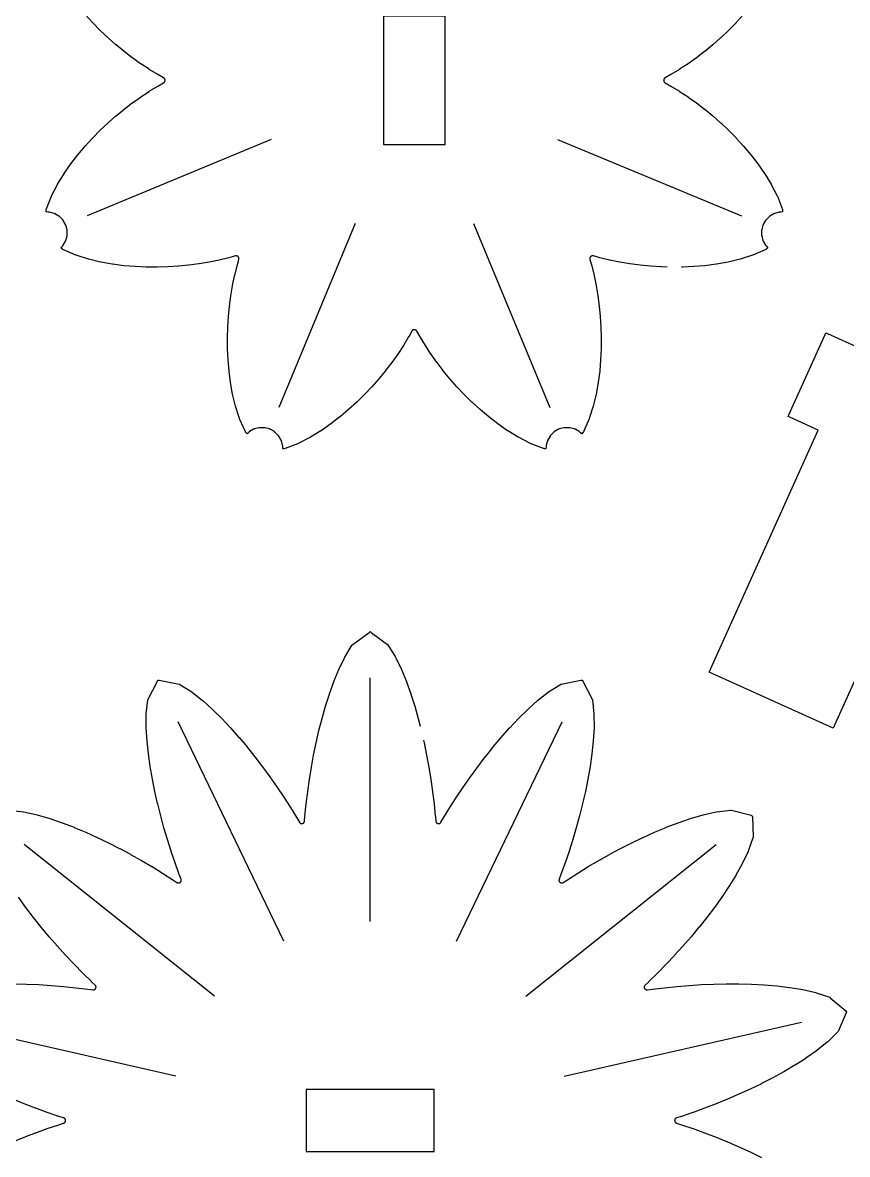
# Model space of a CAD drawing. Header units: millimetres. Extents: x 3 to 297, y 8 to 291.
# Drawn here: x 53.3 to 90.6, y 78.5 to 129.6 of the extents above; entities that cross this region are included whole.
import ezdxf

# ---------------------------------------------------------------- set-up
doc = ezdxf.new("R2010")
doc.units = ezdxf.units.MM
doc.layers.add('CUT', color=1, linetype='CONTINUOUS')
doc.layers.add('SCORE', color=7, linetype='CONTINUOUS')

msp = doc.modelspace()

# ---------------------------------------------------------------- linework, layer by layer
at = {"layer": 'CUT', "color": 1}
for points in [[(82.4281, 118.5617), (82.1503, 118.5695), (82.1455, 118.5697), (81.673, 118.5996), (81.6683, 118.6), (81.2024, 118.6458), (81.1977, 118.6464), (80.7382, 118.7076), (80.7336, 118.7083), (80.2804, 118.7847), (80.2757, 118.7855), (79.8287, 118.8768), (79.8241, 118.8778), (79.3833, 118.9838), (79.3786, 118.985), (79.09, 119.0651), (79.0766, 119.0681), (79.0647, 119.0696), (79.0527, 119.07), (79.0408, 119.0692), (79.0289, 119.0673), (79.0173, 119.0642), (79.0061, 119.0601), (78.9953, 119.0549), (78.985, 119.0487), (78.9754, 119.0415), (78.9666, 119.0334), (78.9585, 119.0246), (78.9513, 119.015), (78.9451, 119.0047), (78.9399, 118.9939), (78.9358, 118.9827), (78.9327, 118.9711), (78.9308, 118.9592), (78.93, 118.9473), (78.9304, 118.9353), (78.9319, 118.9234), (78.9349, 118.91), (79.015, 118.6214), (79.0162, 118.6167), (79.1222, 118.1759), (79.1232, 118.1713), (79.2145, 117.7243), (79.2153, 117.7196), (79.2917, 117.2664), (79.2924, 117.2618), (79.3536, 116.8023), (79.3542, 116.7976), (79.4, 116.3317), (79.4004, 116.327), (79.4303, 115.8545), (79.4305, 115.8497), (79.444, 115.3704), (79.444, 115.3655), (79.4402, 114.8791), (79.44, 114.874), (79.4177, 114.38), (79.4173, 114.3746), (79.3746, 113.8723), (79.374, 113.8664), (79.3084, 113.3548), (79.3074, 113.3483), (79.2145, 112.8257), (79.2129, 112.818), (79.0855, 112.2817), (79.0827, 112.2719), (78.9065, 111.7166), (78.9011, 111.7024), (78.6386, 111.1116), (78.632, 111.0985), (78.6228, 111.087), (78.6179, 111.0814), (78.5629, 111.025), (78.5046, 111.078), (78.476, 111.1066), (78.4667, 111.115), (78.4581, 111.1217), (78.4475, 111.1284), (78.2654, 111.2336), (78.2542, 111.2394), (78.2442, 111.2435), (78.2322, 111.2473), (78.029, 111.3018), (78.0168, 111.3045), (78.006, 111.3059), (77.9935, 111.3064), (77.7831, 111.3064), (77.7706, 111.3059), (77.7598, 111.3045), (77.7476, 111.3018), (77.5444, 111.2473), (77.5324, 111.2435), (77.5224, 111.2394), (77.5112, 111.2336), (77.3291, 111.1284), (77.3185, 111.1217), (77.3099, 111.115), (77.3006, 111.1066), (77.1519, 110.9578), (77.1434, 110.9486), (77.1368, 110.94), (77.13, 110.9294), (77.0249, 110.7472), (77.0191, 110.7361), (77.0149, 110.726), (77.0112, 110.7141), (76.9567, 110.5109), (76.954, 110.4987), (76.9526, 110.4879), (76.952, 110.4753), (76.952, 110.4349), (76.9482, 110.3562), (76.8695, 110.3572), (76.862, 110.3577), (76.8474, 110.3593), (76.8335, 110.3639), (76.2301, 110.5961), (76.2163, 110.6023), (75.699, 110.8703), (75.6901, 110.8753), (75.2208, 111.1644), (75.2142, 111.1688), (74.779, 111.4726), (74.7737, 111.4765), (74.3655, 111.7918), (74.3609, 111.7955), (73.9756, 112.1205), (73.9715, 112.1241), (73.6064, 112.4576), (73.6027, 112.4611), (73.256, 112.8023), (73.2525, 112.8059), (72.9232, 113.1543), (72.9199, 113.1578), (72.607, 113.5131), (72.6039, 113.5167), (72.3069, 113.8785), (72.3039, 113.8822), (72.0224, 114.2504), (72.0196, 114.2542), (71.7531, 114.6286), (71.7504, 114.6326), (71.4989, 115.0132), (71.4963, 115.0172), (71.2596, 115.4038), (71.2571, 115.408), (71.1097, 115.6686), (71.1023, 115.6803), (71.095, 115.6898), (71.0868, 115.6985), (71.0778, 115.7064), (71.068, 115.7134), (71.0577, 115.7195), (71.0468, 115.7245), (71.0355, 115.7284), (71.0238, 115.7313), (71.012, 115.733), (71, 115.7336), (70.988, 115.733), (70.9762, 115.7313), (70.9645, 115.7284), (70.9532, 115.7245), (70.9423, 115.7195), (70.932, 115.7134), (70.9222, 115.7064), (70.9132, 115.6985), (70.905, 115.6898), (70.8977, 115.6803), (70.8903, 115.6686), (70.7429, 115.408), (70.7404, 115.4038), (70.5037, 115.0172), (70.5011, 115.0132), (70.2496, 114.6326), (70.2469, 114.6286), (69.9804, 114.2542), (69.9776, 114.2504), (69.6961, 113.8822), (69.6931, 113.8785), (69.3961, 113.5167), (69.393, 113.5131), (69.0801, 113.1578), (69.0768, 113.1543), (68.7475, 112.8059), (68.744, 112.8023), (68.3973, 112.4611), (68.3936, 112.4576), (68.0285, 112.1241), (68.0244, 112.1205), (67.6391, 111.7955), (67.6345, 111.7918), (67.2263, 111.4765), (67.221, 111.4726), (66.7858, 111.1688), (66.7792, 111.1644), (66.3099, 110.8753), (66.301, 110.8703), (65.7837, 110.6023), (65.7699, 110.5961), (65.1665, 110.3639), (65.1526, 110.3593), (65.138, 110.3577), (65.1305, 110.3572), (65.0518, 110.3562), (65.048, 110.4349), (65.048, 110.4753), (65.0474, 110.4879), (65.046, 110.4987), (65.0433, 110.5109), (64.9888, 110.7141), (64.9851, 110.726), (64.9809, 110.7361), (64.9751, 110.7472), (64.87, 110.9294), (64.8632, 110.94), (64.8566, 110.9486), (64.8481, 110.9578), (64.6994, 111.1066), (64.6901, 111.115), (64.6815, 111.1217), (64.6709, 111.1284), (64.4888, 111.2336), (64.4776, 111.2394), (64.4676, 111.2435), (64.4556, 111.2473), (64.2524, 111.3018), (64.2402, 111.3045), (64.2294, 111.3059), (64.2169, 111.3064), (64.0065, 111.3064), (63.994, 111.3059), (63.9832, 111.3045), (63.971, 111.3018), (63.7678, 111.2473), (63.7558, 111.2435), (63.7458, 111.2394), (63.7346, 111.2336), (63.5525, 111.1284), (63.5419, 111.1217), (63.5333, 111.115), (63.524, 111.1066), (63.4954, 111.078), (63.4371, 111.025), (63.3821, 111.0814), (63.3772, 111.087), (63.368, 111.0985), (63.3614, 111.1116), (63.0989, 111.7024), (63.0935, 111.7166), (62.9173, 112.2719), (62.9145, 112.2817), (62.7871, 112.818), (62.7855, 112.8257), (62.6926, 113.3483), (62.6916, 113.3548), (62.626, 113.8664), (62.6254, 113.8723), (62.5827, 114.3746), (62.5823, 114.38), (62.56, 114.874), (62.5598, 114.8791), (62.556, 115.3655), (62.556, 115.3704), (62.5695, 115.8497), (62.5697, 115.8545), (62.5996, 116.327), (62.6, 116.3317), (62.6458, 116.7976), (62.6464, 116.8023), (62.7076, 117.2618), (62.7083, 117.2664), (62.7847, 117.7196), (62.7855, 117.7243), (62.8768, 118.1713), (62.8778, 118.1759), (62.9838, 118.6167), (62.985, 118.6214), (63.0651, 118.91), (63.0681, 118.9234), (63.0696, 118.9353), (63.07, 118.9473), (63.0692, 118.9592), (63.0673, 118.9711), (63.0642, 118.9827), (63.0601, 118.9939), (63.0549, 119.0047), (63.0487, 119.015), (63.0415, 119.0246), (63.0334, 119.0334), (63.0246, 119.0415), (63.015, 119.0487), (63.0047, 119.0549), (62.9939, 119.0601), (62.9827, 119.0642), (62.9711, 119.0673), (62.9592, 119.0692), (62.9473, 119.07), (62.9353, 119.0696), (62.9234, 119.0681), (62.91, 119.0651), (62.6214, 118.985), (62.6167, 118.9838), (62.1759, 118.8778), (62.1713, 118.8768), (61.7243, 118.7855), (61.7196, 118.7847), (61.2664, 118.7083), (61.2618, 118.7076), (60.8023, 118.6464), (60.7976, 118.6458), (60.3317, 118.6), (60.327, 118.5996), (59.8545, 118.5697), (59.8497, 118.5695), (59.3704, 118.556), (59.3655, 118.556), (58.8791, 118.5598), (58.874, 118.56), (58.38, 118.5823), (58.3746, 118.5827), (57.8723, 118.6254), (57.8664, 118.626), (57.3548, 118.6916), (57.3483, 118.6926), (56.8257, 118.7855), (56.818, 118.7871), (56.2817, 118.9145), (56.2719, 118.9173), (55.7166, 119.0935), (55.7024, 119.0989), (55.1116, 119.3614), (55.0985, 119.368), (55.087, 119.3772), (55.0814, 119.3821), (55.025, 119.4371), (55.078, 119.4954), (55.1066, 119.524), (55.115, 119.5333), (55.1217, 119.5419), (55.1284, 119.5525), (55.2336, 119.7346), (55.2394, 119.7458), (55.2435, 119.7558), (55.2473, 119.7678), (55.3018, 119.971), (55.3045, 119.9832), (55.3059, 119.994), (55.3064, 120.0065), (55.3064, 120.2169), (55.3059, 120.2294), (55.3045, 120.2402), (55.3018, 120.2524), (55.2473, 120.4556), (55.2435, 120.4676), (55.2394, 120.4776), (55.2336, 120.4888), (55.1284, 120.6709), (55.1217, 120.6815), (55.115, 120.6901), (55.1066, 120.6994), (54.9578, 120.8481), (54.9486, 120.8566), (54.94, 120.8632), (54.9294, 120.87), (54.7472, 120.9751), (54.7361, 120.9809), (54.726, 120.9851), (54.7141, 120.9888), (54.5109, 121.0433), (54.4987, 121.046), (54.4879, 121.0474), (54.4753, 121.048), (54.4349, 121.048), (54.3562, 121.0518), (54.3572, 121.1305), (54.3577, 121.138), (54.3593, 121.1526), (54.3639, 121.1665), (54.5961, 121.7699), (54.6023, 121.7837), (54.8703, 122.301), (54.8753, 122.3099), (55.1644, 122.7792), (55.1688, 122.7858), (55.4726, 123.221), (55.4765, 123.2263), (55.7918, 123.6345), (55.7955, 123.6391), (56.1205, 124.0244), (56.1241, 124.0285), (56.4576, 124.3936), (56.4611, 124.3973), (56.8023, 124.744), (56.8059, 124.7475), (57.1543, 125.0768), (57.1578, 125.0801), (57.5131, 125.393), (57.5167, 125.3961), (57.8785, 125.6931), (57.8822, 125.6961), (58.2504, 125.9776), (58.2542, 125.9804), (58.6286, 126.2469), (58.6326, 126.2496), (59.0132, 126.5011), (59.0172, 126.5037), (59.4038, 126.7404), (59.408, 126.7429), (59.6686, 126.8903), (59.6803, 126.8977), (59.6898, 126.905), (59.6985, 126.9132), (59.7064, 126.9222), (59.7134, 126.932), (59.7195, 126.9423), (59.7245, 126.9532), (59.7284, 126.9645), (59.7313, 126.9762), (59.733, 126.988), (59.7336, 127), (59.733, 127.012), (59.7313, 127.0238), (59.7284, 127.0355), (59.7245, 127.0468), (59.7195, 127.0577), (59.7134, 127.068), (59.7064, 127.0778), (59.6985, 127.0868), (59.6898, 127.095), (59.6803, 127.1023), (59.6686, 127.1097), (59.408, 127.2571), (59.4038, 127.2596), (59.0172, 127.4963), (59.0132, 127.4989), (58.6326, 127.7504), (58.6286, 127.7531), (58.2542, 128.0196), (58.2504, 128.0224), (57.8822, 128.3039), (57.8785, 128.3069), (57.5167, 128.6039), (57.5131, 128.607), (57.1578, 128.9199), (57.1543, 128.9232), (56.8059, 129.2525), (56.8023, 129.256), (56.4611, 129.6027), (56.4576, 129.6064), (56.1241, 129.9715)], [(85.8759, 129.9715), (85.5424, 129.6064), (85.5389, 129.6027), (85.1977, 129.256), (85.1941, 129.2525), (84.8457, 128.9232), (84.8422, 128.9199), (84.4869, 128.607), (84.4833, 128.6039), (84.1215, 128.3069), (84.1178, 128.3039), (83.7496, 128.0224), (83.7458, 128.0196), (83.3714, 127.7531), (83.3674, 127.7504), (82.9868, 127.4989), (82.9828, 127.4963), (82.5962, 127.2596), (82.592, 127.2571), (82.3314, 127.1097), (82.3197, 127.1023), (82.3102, 127.095), (82.3015, 127.0868), (82.2936, 127.0778), (82.2866, 127.068), (82.2805, 127.0577), (82.2755, 127.0468), (82.2716, 127.0355), (82.2687, 127.0238), (82.267, 127.012), (82.2664, 127), (82.267, 126.988), (82.2687, 126.9762), (82.2716, 126.9645), (82.2755, 126.9532), (82.2805, 126.9423), (82.2866, 126.932), (82.2936, 126.9222), (82.3015, 126.9132), (82.3102, 126.905), (82.3197, 126.8977), (82.3314, 126.8903), (82.592, 126.7429), (82.5962, 126.7404), (82.9828, 126.5037), (82.9868, 126.5011), (83.3674, 126.2496), (83.3714, 126.2469), (83.7458, 125.9804), (83.7496, 125.9776), (84.1178, 125.6961), (84.1215, 125.6931), (84.4833, 125.3961), (84.4869, 125.393), (84.8422, 125.0801), (84.8457, 125.0768), (85.1941, 124.7475), (85.1977, 124.744), (85.5389, 124.3973), (85.5424, 124.3936), (85.8759, 124.0285), (85.8795, 124.0244), (86.2045, 123.6391), (86.2082, 123.6345), (86.5235, 123.2263), (86.5274, 123.221), (86.8312, 122.7858), (86.8356, 122.7792), (87.1247, 122.3099), (87.1297, 122.301), (87.3977, 121.7837), (87.4039, 121.7699), (87.6361, 121.1665), (87.6407, 121.1526), (87.6423, 121.138), (87.6428, 121.1305), (87.6438, 121.0518), (87.5651, 121.048), (87.5247, 121.048), (87.5121, 121.0474), (87.5013, 121.046), (87.4891, 121.0433), (87.2859, 120.9888), (87.274, 120.9851), (87.2639, 120.9809), (87.2528, 120.9751), (87.0706, 120.87), (87.06, 120.8632), (87.0514, 120.8566), (87.0422, 120.8481), (86.8934, 120.6994), (86.885, 120.6901), (86.8783, 120.6815), (86.8716, 120.6709), (86.7664, 120.4888), (86.7606, 120.4776), (86.7565, 120.4676), (86.7527, 120.4556), (86.6982, 120.2524), (86.6955, 120.2402), (86.6941, 120.2294), (86.6936, 120.2169), (86.6936, 120.0065), (86.6941, 119.994), (86.6955, 119.9832), (86.6982, 119.971), (86.7527, 119.7678), (86.7565, 119.7558), (86.7606, 119.7458), (86.7664, 119.7346), (86.8716, 119.5525), (86.8783, 119.5419), (86.885, 119.5333), (86.8934, 119.524), (86.922, 119.4954), (86.975, 119.4371), (86.9186, 119.3821), (86.913, 119.3772), (86.9015, 119.368), (86.8884, 119.3614), (86.2976, 119.0989), (86.2834, 119.0935), (85.7281, 118.9173), (85.7183, 118.9145), (85.182, 118.7871), (85.1743, 118.7855), (84.6517, 118.6926), (84.6452, 118.6916), (84.1336, 118.626), (84.1277, 118.6254), (83.6254, 118.5827), (83.62, 118.5823), (83.126, 118.56), (83.1209, 118.5598), (83.078, 118.5595)], [(94.6858, 108.276), (89.9255, 97.7251), (84.3196, 100.2544), (89.2548, 111.1926), (87.9648, 111.7746), (87.9631, 111.7754), (87.8926, 111.8114), (87.9216, 111.8851), (89.5601, 115.5167), (89.5962, 115.5872), (89.6699, 115.5582), (91.1289, 114.8999)], [(52.7027, 94.0265), (53.3395, 93.9513), (53.3537, 93.9489), (53.9447, 93.8154), (53.9531, 93.8132), (54.52, 93.647), (54.5259, 93.6451), (55.0759, 93.4564), (55.0805, 93.4547), (55.6172, 93.2488), (55.6211, 93.2473), (56.1468, 93.0271), (56.1502, 93.0257), (56.6663, 92.7932), (56.6693, 92.7918), (57.1768, 92.5483), (57.1796, 92.5469), (57.679, 92.2932), (57.6816, 92.2918), (58.1735, 92.0286), (58.176, 92.0272), (58.6607, 91.7549), (58.663, 91.7535), (59.1408, 91.4724), (59.1431, 91.471), (59.614, 91.1814), (59.6163, 91.1799), (60.0806, 90.882), (60.0828, 90.8805), (60.2697, 90.7556), (60.2816, 90.7484), (60.2926, 90.7432), (60.304, 90.739), (60.3157, 90.736), (60.3277, 90.7342), (60.3398, 90.7335), (60.352, 90.734), (60.364, 90.7357), (60.3758, 90.7386), (60.3872, 90.7425), (60.3982, 90.7476), (60.4087, 90.7537), (60.4186, 90.7608), (60.4277, 90.7688), (60.4359, 90.7777), (60.4433, 90.7873), (60.4498, 90.7976), (60.4551, 90.8084), (60.4595, 90.8198), (60.4626, 90.8315), (60.4647, 90.8434), (60.4656, 90.8555), (60.4653, 90.8676), (60.4638, 90.8797), (60.4611, 90.8915), (60.4568, 90.9048), (60.3765, 91.1148), (60.3756, 91.1172), (60.1884, 91.6362), (60.1876, 91.6387), (60.01, 92.1623), (60.0092, 92.1649), (59.8414, 92.6932), (59.8406, 92.6958), (59.6829, 93.2289), (59.6821, 93.2317), (59.5349, 93.7698), (59.5342, 93.7726), (59.398, 94.316), (59.3973, 94.319), (59.2728, 94.868), (59.2721, 94.8712), (59.1603, 95.4261), (59.1596, 95.4297), (59.062, 95.9913), (59.0613, 95.9954), (58.98, 96.5645), (58.9794, 96.5694), (58.9178, 97.1475), (58.9173, 97.1537), (58.8814, 97.7434), (58.8812, 97.7521), (58.8825, 98.3579), (58.8833, 98.3723), (58.9517, 99.0098), (58.9543, 99.0267), (58.9615, 99.0422), (59.3868, 99.8536), (59.4154, 99.9026), (59.4716, 99.8944), (60.3711, 99.721), (60.3877, 99.717), (60.4025, 99.7085), (60.9437, 99.3645), (60.9554, 99.3562), (61.4299, 98.9795), (61.4365, 98.9739), (61.8751, 98.5781), (61.8797, 98.5739), (62.2933, 98.1653), (62.2967, 98.1617), (62.691, 97.7433), (62.6938, 97.7403), (63.0719, 97.3138), (63.0743, 97.311), (63.4385, 96.8777), (63.4406, 96.8751), (63.7921, 96.4355), (63.794, 96.433), (64.1339, 95.9878), (64.1357, 95.9854), (64.4647, 95.5348), (64.4663, 95.5325), (64.7848, 95.0768), (64.7864, 95.0746), (65.0948, 94.614), (65.0963, 94.6118), (65.3949, 94.1465), (65.3963, 94.1442), (65.6854, 93.6743), (65.6867, 93.6721), (65.8009, 93.4784), (65.8086, 93.4667), (65.8162, 93.4573), (65.8247, 93.4486), (65.834, 93.4408), (65.844, 93.4339), (65.8546, 93.4281), (65.8657, 93.4233), (65.8773, 93.4196), (65.8891, 93.417), (65.9012, 93.4156), (65.9133, 93.4154), (65.9254, 93.4164), (65.9373, 93.4185), (65.949, 93.4217), (65.9603, 93.4261), (65.9711, 93.4316), (65.9814, 93.4381), (65.9909, 93.4455), (65.9998, 93.4539), (66.0077, 93.463), (66.0147, 93.4729), (66.0208, 93.4834), (66.0258, 93.4945), (66.0296, 93.506), (66.0324, 93.5178), (66.0342, 93.5316), (66.053, 93.7557), (66.0533, 93.7583), (66.1098, 94.3071), (66.1101, 94.3097), (66.1773, 94.8585), (66.1777, 94.8612), (66.2557, 95.4099), (66.2562, 95.4127), (66.3454, 95.9614), (66.3459, 95.9642), (66.4468, 96.5129), (66.4473, 96.5158), (66.5604, 97.0644), (66.561, 97.0675), (66.687, 97.6161), (66.6878, 97.6193), (66.8279, 98.1677), (66.8288, 98.1713), (66.9845, 98.7196), (66.9857, 98.7236), (67.1593, 99.2716), (67.1609, 99.2763), (67.3563, 99.8239), (67.3585, 99.8297), (67.582, 100.3766), (67.5856, 100.3845), (67.8496, 100.9297), (67.8566, 100.9423), (68.1948, 101.4871), (68.2045, 101.5011), (68.2177, 101.5119), (68.953, 102.0585), (69, 102.0902), (69.047, 102.0585), (69.7823, 101.5119), (69.7955, 101.5011), (69.8052, 101.4871), (70.1434, 100.9423), (70.1504, 100.9297), (70.4144, 100.3845), (70.418, 100.3766), (70.6415, 99.8297), (70.6437, 99.8239), (70.8391, 99.2763), (70.8407, 99.2716), (71.0143, 98.7236), (71.0155, 98.7196), (71.1712, 98.1713), (71.1721, 98.1677), (71.263, 97.8119)], [(71.4132, 97.1795), (71.439, 97.0675), (71.4396, 97.0644), (71.5527, 96.5158), (71.5532, 96.5129), (71.6541, 95.9642), (71.6546, 95.9614), (71.7438, 95.4127), (71.7443, 95.4099), (71.8223, 94.8612), (71.8227, 94.8585), (71.8899, 94.3097), (71.8902, 94.3071), (71.9467, 93.7583), (71.947, 93.7557), (71.9658, 93.5316), (71.9676, 93.5178), (71.9704, 93.506), (71.9742, 93.4945), (71.9792, 93.4834), (71.9853, 93.4729), (71.9923, 93.463), (72.0002, 93.4539), (72.0091, 93.4455), (72.0186, 93.4381), (72.0289, 93.4316), (72.0397, 93.4261), (72.051, 93.4217), (72.0627, 93.4185), (72.0746, 93.4164), (72.0867, 93.4154), (72.0988, 93.4156), (72.1109, 93.417), (72.1227, 93.4196), (72.1343, 93.4233), (72.1454, 93.4281), (72.156, 93.4339), (72.166, 93.4408), (72.1753, 93.4486), (72.1838, 93.4573), (72.1914, 93.4667), (72.1991, 93.4784), (72.3133, 93.6721), (72.3146, 93.6743), (72.6037, 94.1442), (72.6051, 94.1465), (72.9037, 94.6118), (72.9052, 94.614), (73.2136, 95.0746), (73.2152, 95.0768), (73.5337, 95.5325), (73.5353, 95.5348), (73.8643, 95.9854), (73.8661, 95.9878), (74.206, 96.433), (74.2079, 96.4355), (74.5594, 96.8751), (74.5615, 96.8777), (74.9257, 97.311), (74.9281, 97.3138), (75.3062, 97.7403), (75.309, 97.7433), (75.7033, 98.1617), (75.7067, 98.1653), (76.1203, 98.5739), (76.1249, 98.5781), (76.5635, 98.9739), (76.5701, 98.9795), (77.0446, 99.3562), (77.0563, 99.3645), (77.5975, 99.7085), (77.6123, 99.717), (77.6289, 99.721), (78.5284, 99.8944), (78.5846, 99.9026), (78.6132, 99.8536), (79.0385, 99.0422), (79.0457, 99.0267), (79.0483, 99.0098), (79.1167, 98.3723), (79.1175, 98.3579), (79.1188, 97.7521), (79.1186, 97.7434), (79.0827, 97.1537), (79.0822, 97.1475), (79.0206, 96.5694), (79.02, 96.5645), (78.9387, 95.9954), (78.938, 95.9913), (78.8404, 95.4297), (78.8397, 95.4261), (78.7279, 94.8712), (78.7272, 94.868), (78.6027, 94.319), (78.602, 94.316), (78.4658, 93.7726), (78.4651, 93.7698), (78.3179, 93.2317), (78.3171, 93.2289), (78.1594, 92.6958), (78.1586, 92.6932), (77.9908, 92.1649), (77.99, 92.1623), (77.8124, 91.6387), (77.8116, 91.6362), (77.6244, 91.1172), (77.6235, 91.1148), (77.5432, 90.9048), (77.5389, 90.8915), (77.5362, 90.8797), (77.5347, 90.8676), (77.5344, 90.8555), (77.5353, 90.8434), (77.5374, 90.8315), (77.5405, 90.8198), (77.5449, 90.8084), (77.5502, 90.7976), (77.5567, 90.7873), (77.5641, 90.7777), (77.5723, 90.7688), (77.5814, 90.7608), (77.5913, 90.7537), (77.6018, 90.7476), (77.6128, 90.7425), (77.6242, 90.7386), (77.636, 90.7357), (77.648, 90.734), (77.6602, 90.7335), (77.6723, 90.7342), (77.6843, 90.736), (77.696, 90.739), (77.7074, 90.7432), (77.7184, 90.7484), (77.7303, 90.7556), (77.9172, 90.8805), (77.9194, 90.882), (78.3837, 91.1799), (78.386, 91.1814), (78.8569, 91.471), (78.8592, 91.4724), (79.337, 91.7535), (79.3393, 91.7549), (79.824, 92.0272), (79.8265, 92.0286), (80.3184, 92.2918), (80.321, 92.2932), (80.8204, 92.5469), (80.8232, 92.5483), (81.3307, 92.7918), (81.3337, 92.7932), (81.8498, 93.0257), (81.8532, 93.0271), (82.3789, 93.2473), (82.3828, 93.2488), (82.9195, 93.4547), (82.9241, 93.4564), (83.4741, 93.6451), (83.48, 93.647), (84.0469, 93.8132), (84.0553, 93.8154), (84.6463, 93.9489), (84.6605, 93.9513), (85.2973, 94.0265), (85.3143, 94.0277), (85.331, 94.0241), (86.2167, 93.79), (86.2708, 93.773), (86.2753, 93.7165), (86.3065, 92.8009), (86.3062, 92.7838), (86.3013, 92.7675), (86.0863, 92.1634), (86.0808, 92.1501), (85.8191, 91.6037), (85.8151, 91.596), (85.5269, 91.0803), (85.5238, 91.0749), (85.2174, 90.5807), (85.2148, 90.5766), (84.8946, 90.0991), (84.8922, 90.0957), (84.5606, 89.6321), (84.5584, 89.6292), (84.2169, 89.1777), (84.2149, 89.1751), (83.8646, 88.7345), (83.8626, 88.7321), (83.5041, 88.3017), (83.5022, 88.2994), (83.1361, 87.8784), (83.1342, 87.8763), (82.7609, 87.4644), (82.759, 87.4624), (82.3786, 87.0592), (82.3768, 87.0573), (81.9896, 86.6626), (81.9877, 86.6607), (81.5939, 86.2743), (81.592, 86.2725), (81.4286, 86.1181), (81.4189, 86.108), (81.4114, 86.0985), (81.4048, 86.0883), (81.3993, 86.0775), (81.3948, 86.0662), (81.3915, 86.0546), (81.3893, 86.0427), (81.3883, 86.0306), (81.3884, 86.0185), (81.3897, 86.0064), (81.3922, 85.9945), (81.3958, 85.983), (81.4005, 85.9718), (81.4063, 85.9611), (81.4131, 85.9511), (81.4209, 85.9417), (81.4295, 85.9332), (81.4388, 85.9255), (81.4489, 85.9188), (81.4596, 85.9131), (81.4708, 85.9084), (81.4824, 85.9049), (81.4943, 85.9025), (81.5064, 85.9012), (81.5185, 85.9012), (81.5324, 85.9025), (81.755, 85.934), (81.7576, 85.9343), (82.3053, 86.0013), (82.3079, 86.0016), (82.8579, 86.0582), (82.8605, 86.0585), (83.4129, 86.1045), (83.4157, 86.1047), (83.9705, 86.1398), (83.9733, 86.1399), (84.5307, 86.1637), (84.5337, 86.1638), (85.0937, 86.1757), (85.0968, 86.1757), (85.6597, 86.1749), (85.663, 86.1749), (86.2289, 86.1604), (86.2326, 86.1602), (86.8017, 86.1305), (86.8059, 86.1302), (87.3788, 86.0828), (87.3837, 86.0823), (87.9611, 86.0137), (87.9673, 86.0128), (88.5501, 85.9166), (88.5586, 85.9149), (89.149, 85.7788), (89.1628, 85.7749), (89.7692, 85.5663), (89.785, 85.56), (89.7985, 85.5495), (90.495, 84.9543), (90.5364, 84.9155), (90.5159, 84.8626), (90.1467, 84.0242), (90.1391, 84.0089), (90.1275, 83.9963), (89.6717, 83.5453), (89.661, 83.5358), (89.1881, 83.157), (89.1812, 83.1518), (88.6978, 82.8122), (88.6926, 82.8087), (88.2022, 82.4964), (88.198, 82.4938), (87.7023, 82.2026), (87.6987, 82.2005), (87.1988, 81.9267), (87.1956, 81.925), (86.692, 81.6664), (86.6891, 81.665), (86.1823, 81.42), (86.1795, 81.4187), (85.6697, 81.1864), (85.667, 81.1852), (85.1545, 80.9648), (85.1519, 80.9637), (84.6368, 80.7546), (84.6342, 80.7536), (84.1166, 80.5554), (84.1141, 80.5544), (83.594, 80.3668), (83.5915, 80.3659), (83.069, 80.1887), (83.0666, 80.1879), (82.8523, 80.1197), (82.8392, 80.1148), (82.8283, 80.1095), (82.818, 80.1031), (82.8083, 80.0958), (82.7994, 80.0876), (82.7913, 80.0785), (82.7842, 80.0687), (82.778, 80.0583), (82.7729, 80.0473), (82.7688, 80.0359), (82.7659, 80.0241), (82.7641, 80.0121), (82.7636, 80), (82.7641, 79.9879), (82.7659, 79.9759), (82.7688, 79.9641), (82.7729, 79.9527), (82.778, 79.9417), (82.7842, 79.9313), (82.7913, 79.9215), (82.7994, 79.9124), (82.8083, 79.9042), (82.818, 79.8969), (82.8283, 79.8905), (82.8392, 79.8852), (82.8523, 79.8803), (83.0666, 79.8121), (83.069, 79.8113), (83.5915, 79.6341), (83.594, 79.6332), (84.1141, 79.4456), (84.1166, 79.4446), (84.6342, 79.2464), (84.6368, 79.2454), (85.1519, 79.0363), (85.1545, 79.0352), (85.667, 78.8148), (85.6697, 78.8136), (86.1795, 78.5813), (86.1823, 78.58), (86.6891, 78.335)], [(52.9063, 86.1757), (53.4663, 86.1638), (53.4693, 86.1637), (54.0267, 86.1399), (54.0295, 86.1398), (54.5843, 86.1047), (54.5871, 86.1045), (55.1395, 86.0585), (55.1421, 86.0582), (55.6921, 86.0016), (55.6947, 86.0013), (56.2424, 85.9343), (56.245, 85.934), (56.4676, 85.9025), (56.4815, 85.9012), (56.4936, 85.9012), (56.5057, 85.9025), (56.5176, 85.9049), (56.5292, 85.9084), (56.5404, 85.9131), (56.5511, 85.9188), (56.5612, 85.9255), (56.5705, 85.9332), (56.5791, 85.9417), (56.5869, 85.9511), (56.5937, 85.9611), (56.5995, 85.9718), (56.6042, 85.983), (56.6078, 85.9945), (56.6103, 86.0064), (56.6116, 86.0185), (56.6117, 86.0306), (56.6107, 86.0427), (56.6085, 86.0546), (56.6052, 86.0662), (56.6007, 86.0775), (56.5952, 86.0883), (56.5886, 86.0985), (56.5811, 86.108), (56.5714, 86.1181), (56.408, 86.2725), (56.4061, 86.2743), (56.0123, 86.6607), (56.0104, 86.6626), (55.6232, 87.0573), (55.6214, 87.0592), (55.241, 87.4624), (55.2391, 87.4644), (54.8658, 87.8763), (54.8639, 87.8784), (54.4978, 88.2994), (54.4959, 88.3017), (54.1374, 88.7321), (54.1354, 88.7345), (53.7851, 89.1751), (53.7831, 89.1777), (53.4416, 89.6292), (53.4394, 89.6321), (53.1078, 90.0957)], [(52.8481, 79.0363), (53.3632, 79.2454), (53.3658, 79.2464), (53.8834, 79.4446), (53.8859, 79.4456), (54.406, 79.6332), (54.4085, 79.6341), (54.931, 79.8113), (54.9334, 79.8121), (55.1477, 79.8803), (55.1608, 79.8852), (55.1717, 79.8905), (55.182, 79.8969), (55.1917, 79.9042), (55.2006, 79.9124), (55.2087, 79.9215), (55.2158, 79.9313), (55.222, 79.9417), (55.2271, 79.9527), (55.2312, 79.9641), (55.2341, 79.9759), (55.2359, 79.9879), (55.2364, 80), (55.2359, 80.0121), (55.2341, 80.0241), (55.2312, 80.0359), (55.2271, 80.0473), (55.222, 80.0583), (55.2158, 80.0687), (55.2087, 80.0785), (55.2006, 80.0876), (55.1917, 80.0958), (55.182, 80.1031), (55.1717, 80.1095), (55.1608, 80.1148), (55.1477, 80.1197), (54.9334, 80.1879), (54.931, 80.1887), (54.4085, 80.3659), (54.406, 80.3668), (53.8859, 80.5544), (53.8834, 80.5554), (53.3658, 80.7536), (53.3632, 80.7546), (52.8481, 80.9637)]]:
    msp.add_lwpolyline(points, dxfattribs=at)
for points in [[(72.395, 124.105), (72.395, 129.895), (69.605, 129.895), (69.605, 124.105), (72.395, 124.105)], [(71.895, 81.395), (66.105, 81.395), (66.105, 78.605), (71.895, 78.605), (71.895, 81.395)]]:
    msp.add_lwpolyline(points, close=True, dxfattribs=at)
at = {"layer": 'SCORE', "color": 7}
for points in [[(64.5328, 124.3212), (56.2179, 120.8771)], [(77.4672, 124.3212), (85.7821, 120.8771)], [(68.3212, 120.5328), (64.8771, 112.2179)], [(73.6788, 120.5328), (77.1229, 112.2179)], [(69, 89), (69, 100)], [(65.095, 88.1087), (60.3223, 98.0194)], [(72.905, 88.1087), (77.6777, 98.0194)], [(61.9635, 85.6114), (53.3634, 92.4698)], [(76.0365, 85.6114), (84.6366, 92.4698)], [(60.2256, 82.0027), (49.5014, 84.4504)], [(77.7744, 82.0027), (88.4986, 84.4504)]]:
    msp.add_lwpolyline(points, dxfattribs=at)

doc.saveas('drawing.dxf')
